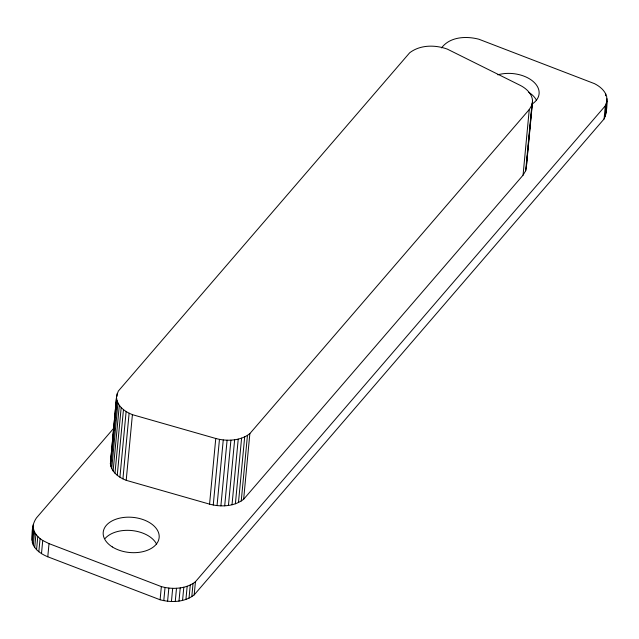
<?xml version="1.0" encoding="UTF-8"?>
<svg xmlns="http://www.w3.org/2000/svg" width="639" height="639" viewBox="0 0 639 639"><rect width="100%" height="100%" fill="white"/><g stroke="black" fill="none" stroke-linecap="round" stroke-linejoin="round"><path stroke-width="0.96" d="M441.549 47.893C449.976 36.599 466.334 35.928 478.899 39.235L594.51 83.661C599.781 86.337 604.853 90.45 606.627 96.305C607.362 103.774 607.066 112.001 604.079 118.966L194.192 594.885C184.663 602.313 171.388 602.785 160.101 599.765L47.781 556.785C41.295 554.101 34.522 549.796 32.373 542.695C31.742 534.444 31.487 524.931 36.463 517.902L113.958 427.978M31.95 540.259L33.268 524.667M110.379 463.794L116.657 395.717L118.311 391.084L409.655 52.797C420.23 44.674 435.159 44.714 447.268 49.091L519.986 85.243C526.576 88.47 533.341 94.756 532.447 102.751L526.24 168.408L525.665 170.773L523.053 175.174L243.651 499.251C234.122 506.679 220.838 507.15 209.56 504.139L126.203 480.32C118.998 477.509 111.282 472.101 110.379 463.794L116.657 395.717M526.24 168.408L527.343 155.205M605.732 114.333L607.05 98.741M32.605 535.474L32.869 532.646M33.228 528.884L33.579 525.122M32.373 542.695L33.619 529.523L33.196 527.095M33.292 545.099L34.538 531.936L33.619 529.523M34.698 547.439L35.936 534.276L34.538 531.936M36.551 549.668L37.797 536.504L35.936 534.276M38.827 551.753L40.073 538.589L37.797 536.504M41.487 553.654L42.733 540.49L40.073 538.589M47.781 556.785L49.019 543.621L42.733 540.49M111.218 457.045L111.498 454.105M111.777 451.166L112.144 447.244M112.512 443.33L112.791 440.391M113.167 436.469L113.438 433.53M113.718 430.59L114.085 426.668M114.365 423.729L114.74 419.807M115.012 416.868L115.292 413.928M115.667 410.006L115.939 407.067M116.314 403.153L116.594 400.206M116.961 396.292L117.241 393.352M110.803 466.23L117.009 400.573L116.586 398.137M111.721 468.635L117.927 402.977L117.009 400.573M113.119 470.975L119.325 405.318L117.927 402.977M114.98 473.203L121.186 407.546L119.325 405.318M117.257 475.288L123.463 409.631L121.186 407.546M119.916 477.189L126.123 411.532L123.463 409.631M122.92 478.875L129.126 413.217L126.123 411.532M126.203 480.32L132.409 414.663L129.126 413.217M160.101 599.765L161.347 586.602L49.019 543.621M163.792 600.652L165.038 587.489L161.347 586.602M167.594 601.235L168.84 588.072L165.038 587.489M171.436 601.507L172.682 588.335C180.661 588.479 189.096 586.85 195.438 581.722L605.325 105.802L606.97 101.162M175.254 601.451L176.5 588.287M178.984 601.083L180.23 587.92M182.562 600.404L183.808 587.241M185.925 599.43L187.171 586.259M189.024 598.168L190.27 584.997M191.796 596.642L193.042 583.479M194.192 594.885L195.438 581.722M209.56 504.139L215.766 438.482L132.409 414.663M213.25 505.018L219.457 439.368L215.766 438.482M217.044 505.601L223.251 439.944L219.457 439.368M220.886 505.872L227.093 440.215C235.072 440.351 243.515 438.729 249.857 433.593L529.26 109.525L531.872 105.115L532.447 102.751M224.704 505.816L230.911 440.167M228.435 505.449L234.641 439.8M232.021 504.77L238.227 439.113M235.384 503.796L241.59 438.138M238.475 502.534L244.681 436.876M241.246 501.008L247.453 435.351M243.651 499.251L249.857 433.593M523.053 175.174L529.26 109.525M525.665 170.773L531.872 105.115M527.526 153.248L527.99 148.344M528.173 146.387L532.527 100.331M605.524 95.778L605.708 93.901M604.079 118.966L605.325 105.802M605.149 116.697L606.395 103.526M110.451 461.374L110.843 459.792M223.251 439.944L227.093 440.215M168.84 588.072L172.682 588.335M605.524 110.283L605.804 111.905M497.829 74.811A28.092 17.644 5.4 0 1 533.214 81.52A28.092 17.644 5.4 0 1 531.816 104.253M528.772 92.328A28.092 17.644 5.4 0 1 536.584 100.483M105.06 538.533A28.092 17.644 5.4 0 1 132.329 530.602A28.092 17.644 5.4 0 1 156.643 544.268M112.288 546.912A28.092 17.644 5.4 0 0 158.544 540.29A28.092 17.644 5.4 0 0 122.704 517.582A28.092 17.644 5.4 0 0 112.288 546.912"/></g></svg>
